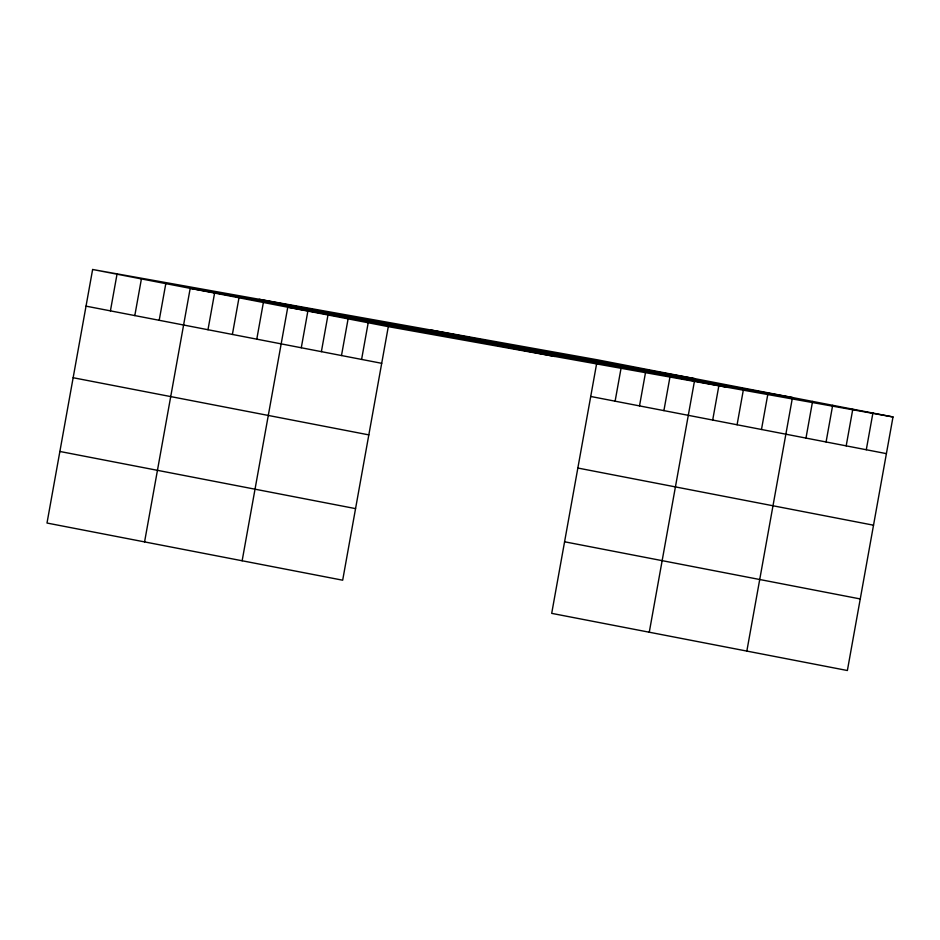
<?xml version="1.0" encoding="UTF-8"?>
<svg xmlns="http://www.w3.org/2000/svg" width="940" height="940" viewBox="0 0 940 940"><rect width="100%" height="100%" fill="white"/><g stroke="black" fill="none" stroke-linecap="round" stroke-linejoin="round"><path stroke-width="1.41" d="M92.625 269.486L47 523.039L342.677 580.203L388.302 326.638L92.625 269.486L597.323 359.797L893 416.961L847.375 670.514L551.698 613.362L596.818 362.617M110.415 310.87L117.018 274.198M134.808 315.582L141.411 278.91M159.201 320.293L165.804 283.633M144.572 541.898L190.197 288.345L694.895 378.667M207.987 329.728L214.59 293.057M232.392 334.44L238.983 297.78M256.784 339.164L263.376 302.492M242.144 560.769L287.769 307.204L792.467 397.526L746.842 651.079M301.282 347.765L307.873 311.093M321.386 351.654L327.978 314.982M341.49 355.531L348.094 318.872M361.595 359.421L368.198 322.749M615.113 401.18L621.211 367.34M639.505 405.904L645.604 372.052M663.899 410.615L669.997 376.764M649.27 632.221L694.39 381.487M712.696 420.051L719.03 384.789M737.089 424.762L743.423 389.501M761.482 429.474L767.827 394.224M805.98 438.075L812.571 401.415M826.084 441.964L832.675 405.305M846.188 445.854L852.792 409.182M866.292 449.743L872.896 413.071M388.302 326.638L893 416.961M430.767 329.999L726.456 387.151M259.17 299.284L554.847 356.448M590.72 396.469L886.397 453.632M86.022 306.146L381.699 363.31M577.841 468.038L873.519 525.202M73.144 377.727L368.821 434.879M564.576 541.781L860.253 598.945M59.878 451.47L355.555 508.622"/></g></svg>
